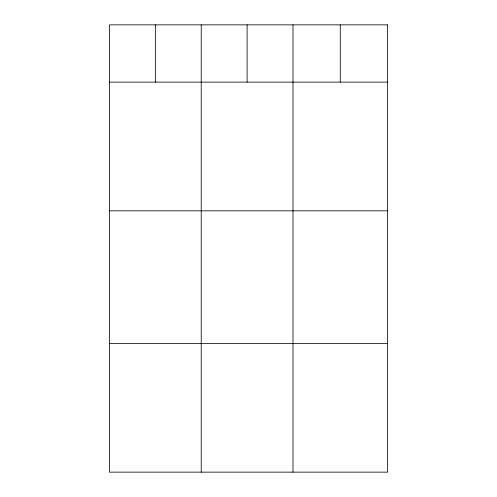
<?xml version="1.0" encoding="UTF-8"?>
<svg xmlns="http://www.w3.org/2000/svg" width="497" height="497" viewBox="0 0 497 497"><rect width="100%" height="100%" fill="white"/><g stroke="black" fill="none" stroke-linecap="round" stroke-linejoin="round"><path stroke-width="0.75" d="M109.458 82.117L387.542 82.117M109.458 210.827L387.542 210.827M109.458 343.439L387.542 343.439M340.271 24.85L340.271 82.117M292.994 24.85L292.994 472.15M247.108 24.85L247.108 82.117M201.223 24.85L201.223 472.15M155.344 24.85L155.344 82.117M387.542 24.85L109.458 24.85L109.458 472.15L387.542 472.15L387.542 24.85"/></g></svg>
